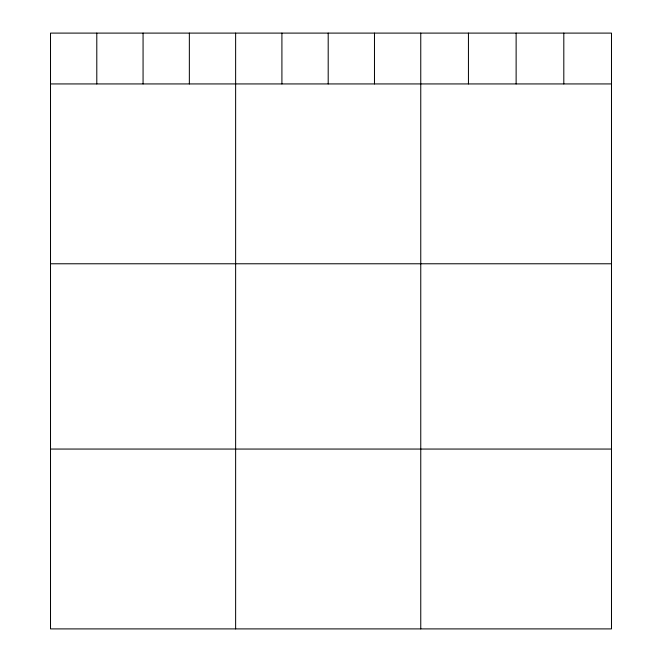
<?xml version="1.0" encoding="UTF-8"?>
<svg xmlns="http://www.w3.org/2000/svg" width="662" height="662" viewBox="0 0 662 662"><rect width="100%" height="100%" fill="white"/><g stroke="black" fill="none" stroke-linecap="round" stroke-linejoin="round"><path stroke-width="0.99" d="M611.489 83.933L611.489 628.9L50.511 628.9L50.511 33.1L611.489 33.1L611.489 83.933L50.511 83.933M50.511 263.774L611.489 263.774M50.511 449.059L611.489 449.059M563.809 33.1L563.809 83.933M516.128 33.1L516.128 83.933M468.439 33.1L468.439 83.933M420.759 33.1L420.759 628.9M374.477 33.1L374.477 83.933M328.195 33.1L328.195 83.933M281.913 33.1L281.913 83.933M235.631 33.1L235.631 628.9M189.349 33.1L189.349 83.933M143.066 33.1L143.066 83.933M96.793 33.1L96.793 83.933"/></g></svg>
